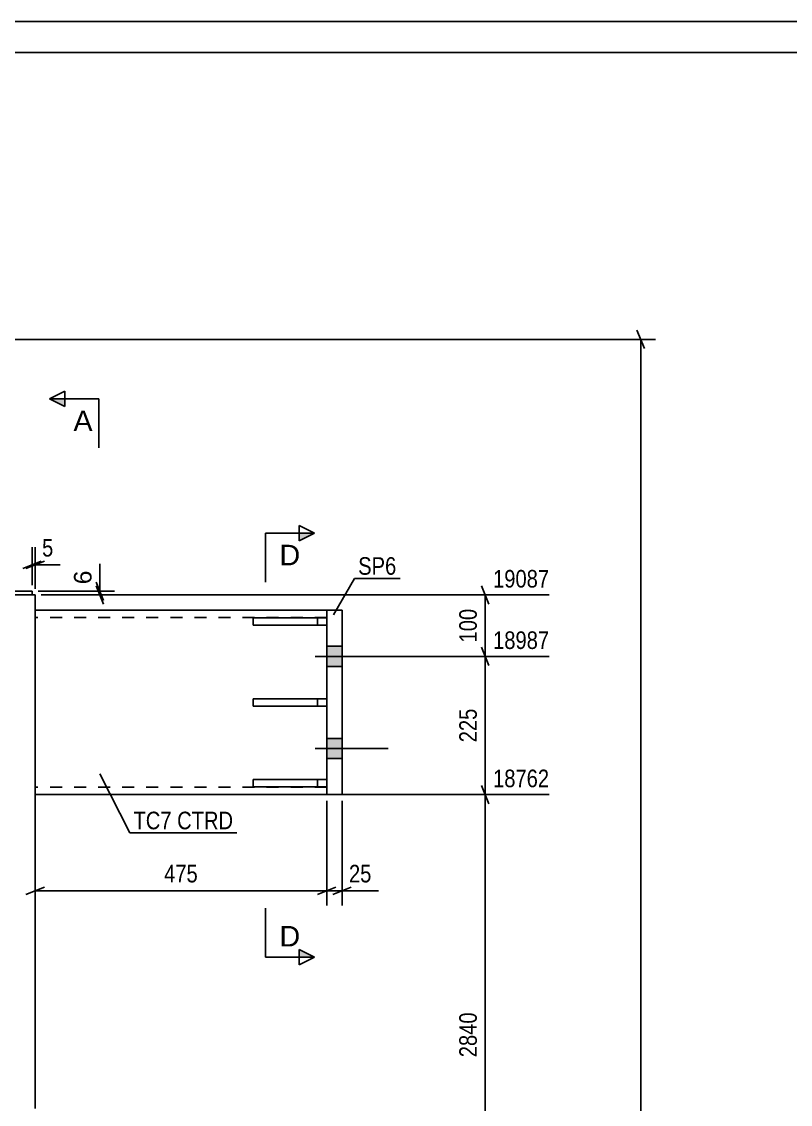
# Model space of a CAD drawing. Header units: millimetres. Extents: x -214 to 627, y -250 to 344.
# Drawn here: x 47.8 to 173, y 167.3 to 343.5 of the extents above; entities that cross this region are included whole.
import ezdxf

# ---------------------------------------------------------------- set-up
doc = ezdxf.new("R2010")
doc.units = ezdxf.units.MM
doc.linetypes.add('DXK_LINE_DOT2', pattern=[3.9198, 1.9599, -1.9599])
doc.styles.add('Arial', font='ARIAL.TTF', dxfattribs={"height": 0.2})
doc.styles.add('Arial Narrow', font='ARIALN.TTF', dxfattribs={"height": 0.2})

# ---------------------------------------------------------------- blocks, each defined once
blk = doc.blocks.new('Unknown-284856835-1134')
at = {"color": 5, "linetype": 'Continuous'}
for p, q in [((627.14, 343.54), (-213.86, 343.54)), ((622.14, 338.54), (-208.86, 338.54))]:
    blk.add_line(p, q, dxfattribs=at)
blk = doc.blocks.new('Part-284856835-4257 - 4104')
at = {"color": 2, "linetype": 'Continuous'}
for p, q in [((97.5, 247.72), (97.5, 217.72)), ((100, 247.72), (97.5, 247.72)), ((100, 217.72), (100, 247.72)), ((97.5, 217.72), (100, 217.72))]:
    blk.add_line(p, q, dxfattribs=at)
blk = doc.blocks.new('Part-284856835-4194 - 4104')
at = {"color": 2, "linetype": 'Continuous'}
for p, q in [((97.5, 247.72), (50, 247.72)), ((97.5, 217.72), (50, 217.72))]:
    blk.add_line(p, q, dxfattribs=at)
at = {"color": 7, "linetype": 'DXK_LINE_DOT2'}
for p, q in [((50, 247.72), (50, 217.72)), ((97.5, 217.72), (97.5, 247.72)), ((97.5, 246.52), (50, 246.52)), ((97.5, 218.92), (50, 218.92))]:
    blk.add_line(p, q, dxfattribs=at)
blk = doc.blocks.new('Part-284856835-4223 - 4104')
at = {"color": 7, "linetype": 'DXK_LINE_DOT2'}
for p, q in [((97.5, 233.32), (85.5, 233.32)), ((85.5, 233.32), (85.5, 232.12)), ((96, 232.12), (96, 233.32)), ((97.5, 232.12), (97.5, 233.32)), ((85.5, 232.12), (97.5, 232.12))]:
    blk.add_line(p, q, dxfattribs=at)
blk = doc.blocks.new('Part-284856835-4224 - 4104')
at = {"color": 7, "linetype": 'DXK_LINE_DOT2'}
for p, q in [((97.5, 220.17), (85.5, 220.17)), ((85.5, 220.17), (85.5, 218.97)), ((85.5, 218.97), (97.5, 218.97)), ((96, 220.17), (96, 218.97)), ((97.5, 218.97), (97.5, 220.17))]:
    blk.add_line(p, q, dxfattribs=at)
blk = doc.blocks.new('Part-284856835-4225 - 4104')
at = {"color": 2, "linetype": 'Continuous'}
for p, q in [((85.5, 245.33), (85.5, 246.47)), ((97.5, 246.47), (85.5, 246.47)), ((85.5, 245.27), (85.5, 245.32)), ((97.5, 245.27), (85.5, 245.27)), ((97.5, 246.47), (97.5, 245.27))]:
    blk.add_line(p, q, dxfattribs=at)
at = {"color": 7, "linetype": 'DXK_LINE_DOT2'}
for p, q in [((85.5, 245.32), (85.5, 245.33)), ((96, 245.27), (96, 246.47)), ((97.5, 246.47), (97.5, 246.47)), ((97.5, 246.47), (97.5, 246.47)), ((97.5, 245.27), (97.5, 245.27)), ((97.5, 245.27), (97.5, 245.27))]:
    blk.add_line(p, q, dxfattribs=at)
blk = doc.blocks.new('Part-284856835-4226 - 4104')
at = {"color": 2, "linetype": 'Continuous'}
for p, q in [((85.5, 232.12), (85.5, 233.32)), ((97.5, 233.32), (85.5, 233.32)), ((97.5, 233.32), (97.5, 232.12)), ((97.5, 232.12), (85.5, 232.12))]:
    blk.add_line(p, q, dxfattribs=at)
at = {"color": 7, "linetype": 'DXK_LINE_DOT2'}
for p, q in [((96, 232.12), (96, 233.32)), ((97.5, 233.32), (97.5, 233.32)), ((97.5, 233.32), (97.5, 233.32)), ((97.5, 232.12), (97.5, 232.12)), ((97.5, 232.12), (97.5, 232.12))]:
    blk.add_line(p, q, dxfattribs=at)
blk = doc.blocks.new('Part-284856835-4227 - 4104')
at = {"color": 2, "linetype": 'Continuous'}
for p, q in [((85.5, 220.12), (85.5, 220.17)), ((97.5, 220.17), (85.5, 220.17)), ((85.5, 220.12), (85.5, 218.97)), ((97.5, 218.97), (85.5, 218.97)), ((97.5, 220.17), (97.5, 218.97))]:
    blk.add_line(p, q, dxfattribs=at)
at = {"color": 7, "linetype": 'DXK_LINE_DOT2'}
for p, q in [((85.5, 220.12), (85.5, 220.12)), ((96, 218.97), (96, 220.17)), ((97.5, 220.17), (97.5, 220.17)), ((97.5, 220.17), (97.5, 220.17)), ((97.5, 218.97), (97.5, 218.97)), ((97.5, 218.97), (97.5, 218.97))]:
    blk.add_line(p, q, dxfattribs=at)
blk = doc.blocks.new('Bolt-284856835-4306 - 4104')
at = {"linetype": 'Continuous'}
for points in [[(97.5, 241.87), (97.5, 238.57), (100, 238.57), (100, 241.87)], [(97.5, 241.87), (97.5, 238.57), (100, 238.57), (100, 241.87)], [(97.5, 226.87), (97.5, 223.57), (100, 223.57), (100, 226.87)], [(97.5, 226.87), (97.5, 223.57), (100, 223.57), (100, 226.87)]]:
    blk.add_hatch(color=1, dxfattribs=at).paths.add_polyline_path(points)
at = {"color": 1, "linetype": 'Continuous'}
for p, q in [((97.5, 241.87), (100, 241.87)), ((97.5, 241.87), (100, 241.87)), ((95.6, 240.22), (107.5, 240.22)), ((95.6, 240.22), (107.5, 240.22)), ((97.5, 238.57), (100, 238.57)), ((97.5, 238.57), (100, 238.57)), ((97.5, 226.87), (100, 226.87)), ((97.5, 226.87), (100, 226.87)), ((95.6, 225.22), (107.5, 225.22)), ((95.6, 225.22), (107.5, 225.22)), ((97.5, 223.57), (100, 223.57)), ((97.5, 223.57), (100, 223.57))]:
    blk.add_line(p, q, dxfattribs=at)
blk = doc.blocks.new('Part-284856835-4308 - 4104')
at = {"color": 7, "linetype": 'DXK_LINE_DOT2'}
blk.add_line((49.5, 250.22), (45.2, 250.22), dxfattribs=at)
at = {"color": 2, "linetype": 'Continuous'}
for q in [(49.5, 250.22), (50, 166.61)]:
    blk.add_line((50, 250.22), q, dxfattribs=at)
blk = doc.blocks.new('Part-284856835-4320 - 4104')
at = {"color": 7, "linetype": 'DXK_LINE_DOT2'}
for p, q in [((97.5, 246.47), (85.5, 246.47)), ((85.5, 246.47), (85.5, 245.27)), ((85.5, 245.27), (97.5, 245.27)), ((96, 246.47), (96, 245.27)), ((97.5, 245.27), (97.5, 246.47))]:
    blk.add_line(p, q, dxfattribs=at)
blk = doc.blocks.new('Part-284856835-4338 - 4104')
at = {"color": 2, "linetype": 'Continuous'}
for p, q in [((-49.5, 250.82), (-14.85, 250.82)), ((-49.5, 250.82), (-49.5, 250.22)), ((49.5, 250.82), (15.15, 250.82)), ((49.5, 250.82), (49.5, 250.22)), ((-49.5, 250.22), (-47.24, 250.22)), ((49.5, 250.22), (47.24, 250.22))]:
    blk.add_line(p, q, dxfattribs=at)
at = {"color": 7, "linetype": 'DXK_LINE_DOT2'}
for p, q in [((15.15, 250.82), (-14.85, 250.82)), ((47.24, 250.22), (-47.24, 250.22))]:
    blk.add_line(p, q, dxfattribs=at)
blk = doc.blocks.new('StraightDimension-284856835-4846 - 4104')
at = {"color": 7, "linetype": 'Continuous'}
for p, q in [((123.89, 216.22), (122.69, 219.22)), ((98.5, 217.72), (133.73, 217.72)), ((123.29, 139.51), (123.29, 217.72)), ((122.69, 141.01), (123.89, 138.01)), ((104.21, 139.51), (133.73, 139.51))]:
    blk.add_line(p, q, dxfattribs=at)
at = {"color": 0, "linetype": 'Continuous'}
blk.add_wipeout([(134.33, 218.32), (134.33, 222.52), (123.99, 222.52), (123.99, 218.32)], dxfattribs=at)
at = {"color": 0}
blk.add_wipeout([(122.54, 182.87), (118.34, 182.87), (118.34, 174.36), (122.54, 174.36)], dxfattribs=at)
at = {"color": 3, "linetype": 'Continuous', "style": 'Arial Narrow'}
blk.add_text('18762', height=2.863, dxfattribs=at).set_placement((124.59, 218.92))
at = {"color": 3, "style": 'Arial Narrow'}
blk.add_text('2840', height=2.863, rotation=90.0002, dxfattribs=at).set_placement((121.94, 174.96))
blk = doc.blocks.new('StraightDimension-284856835-4905 - 4104')
at = {"color": 7, "linetype": 'Continuous'}
for p, q in [((59.94, 252.32), (61.14, 249.32)), ((50.5, 250.82), (62.94, 250.82)), ((61.14, 248.72), (59.94, 251.72)), ((60.54, 250.22), (60.54, 250.82)), ((51, 250.22), (62.94, 250.22))]:
    blk.add_line(p, q, dxfattribs=at)
at = {"color": 0}
blk.add_wipeout([(59.79, 254.77), (55.59, 254.77), (55.59, 251.35), (59.79, 251.35)], dxfattribs=at)
at = {"color": 7, "linetype": 'Continuous'}
blk.add_line((60.54, 250.82), (60.54, 255.3), dxfattribs=at)
blk.add_line((60.54, 250.82), (60.54, 255.3), dxfattribs=at)
at = {"color": 3, "style": 'Arial'}
blk.add_text('6', height=2.87, rotation=90.0002, dxfattribs=at).set_placement((59.19, 251.95))
blk = doc.blocks.new('StraightDimension-284856835-4830 - 4104')
at = {"color": 7, "linetype": 'Continuous'}
for p, q in [((122.69, 251.72), (123.89, 248.72)), ((51, 250.22), (133.73, 250.22)), ((123.29, 240.22), (123.29, 250.22)), ((123.89, 238.72), (122.69, 241.72)), ((104.21, 240.22), (133.73, 240.22))]:
    blk.add_line(p, q, dxfattribs=at)
at = {"color": 0, "linetype": 'Continuous'}
blk.add_wipeout([(134.33, 250.82), (134.33, 255.02), (123.99, 255.02), (123.99, 250.82)], dxfattribs=at)
at = {"color": 0}
blk.add_wipeout([(122.54, 248.57), (118.34, 248.57), (118.34, 241.88), (122.54, 241.88)], dxfattribs=at)
at = {"color": 3, "linetype": 'Continuous', "style": 'Arial Narrow'}
blk.add_text('19087', height=2.863, dxfattribs=at).set_placement((124.59, 251.42))
at = {"color": 3, "style": 'Arial Narrow'}
blk.add_text('100', height=2.863, rotation=90.0002, dxfattribs=at).set_placement((121.94, 242.48))
blk = doc.blocks.new('StraightDimension-284856835-4542 - 4104')
at = {"color": 7, "linetype": 'Continuous'}
for p, q in [((49.5, 251.82), (49.5, 257.97)), ((50, 251.22), (50, 257.97)), ((48, 254.52), (51, 255.72)), ((51.5, 255.72), (48.5, 254.52)), ((49.5, 255.12), (50, 255.12))]:
    blk.add_line(p, q, dxfattribs=at)
at = {"color": 0}
blk.add_wipeout([(53.55, 255.87), (53.55, 260.07), (50.53, 260.07), (50.53, 255.87)], dxfattribs=at)
at = {"color": 7, "linetype": 'Continuous'}
blk.add_line((50, 255.12), (54.08, 255.12), dxfattribs=at)
blk.add_line((50, 255.12), (54.08, 255.12), dxfattribs=at)
at = {"color": 3, "style": 'Arial Narrow'}
blk.add_text('5', height=2.86, dxfattribs=at).set_placement((51.13, 256.47))
blk = doc.blocks.new('StraightDimension-284856835-4812 - 4104')
at = {"color": 7, "linetype": 'Continuous'}
for p, q in [((149.23, 290.32), (148.03, 293.32)), ((6.15, 291.82), (151.03, 291.82)), ((148.63, -2.5), (148.63, 291.82))]:
    blk.add_line(p, q, dxfattribs=at)
blk = doc.blocks.new('StraightDimension-284856835-4839 - 4104')
at = {"color": 7, "linetype": 'Continuous'}
for p, q in [((123.89, 238.72), (122.69, 241.72)), ((104.21, 240.22), (133.73, 240.22)), ((123.29, 217.72), (123.29, 240.22)), ((122.69, 219.22), (123.89, 216.22)), ((98.5, 217.72), (133.73, 217.72))]:
    blk.add_line(p, q, dxfattribs=at)
at = {"color": 0, "linetype": 'Continuous'}
blk.add_wipeout([(134.33, 240.82), (134.33, 245.02), (123.99, 245.02), (123.99, 240.82)], dxfattribs=at)
at = {"color": 0}
blk.add_wipeout([(122.54, 232.32), (118.34, 232.32), (118.34, 225.63), (122.54, 225.63)], dxfattribs=at)
at = {"color": 3, "linetype": 'Continuous', "style": 'Arial Narrow'}
blk.add_text('18987', height=2.863, dxfattribs=at).set_placement((124.59, 241.42))
at = {"color": 3, "style": 'Arial Narrow'}
blk.add_text('225', height=2.863, rotation=90.0002, dxfattribs=at).set_placement((121.94, 226.23))
blk = doc.blocks.new('StraightDimension-284856835-9325 - 4104')
at = {"color": 7, "linetype": 'Continuous'}
for p, q in [((97.5, 216.72), (97.5, 199.67)), ((100, 216.72), (100, 199.67)), ((96, 201.47), (99, 202.67)), ((97.5, 202.07), (100, 202.07)), ((101.5, 202.67), (98.5, 201.47))]:
    blk.add_line(p, q, dxfattribs=at)
at = {"color": 0}
blk.add_wipeout([(105.38, 202.82), (105.38, 207.02), (100.52, 207.02), (100.52, 202.82)], dxfattribs=at)
at = {"color": 7, "linetype": 'Continuous'}
blk.add_line((100, 202.07), (105.91, 202.07), dxfattribs=at)
blk.add_line((100, 202.07), (105.91, 202.07), dxfattribs=at)
at = {"color": 3, "style": 'Arial Narrow'}
blk.add_text('25', height=2.863, dxfattribs=at).set_placement((101.12, 203.42))
blk = doc.blocks.new('StraightDimension-284856835-9326 - 4104')
at = {"color": 7, "linetype": 'Continuous'}
for p, q in [((50, 216.72), (50, 199.67)), ((97.5, 216.72), (97.5, 199.67)), ((51.5, 202.67), (48.5, 201.47)), ((50, 202.07), (97.5, 202.07)), ((96, 201.47), (99, 202.67))]:
    blk.add_line(p, q, dxfattribs=at)
at = {"color": 0}
blk.add_wipeout([(77.09, 202.82), (77.09, 207.02), (70.41, 207.02), (70.41, 202.82)], dxfattribs=at)
at = {"color": 3, "style": 'Arial Narrow'}
blk.add_text('475', height=2.863, dxfattribs=at).set_placement((71.01, 203.42))
blk = doc.blocks.new('SectionMark-284856835-4944 - 4104')
at = {"color": 6, "linetype": 'Continuous'}
for p, q in [((93, 261.54), (95.5, 260.29)), ((87.5, 260.29), (87.5, 252.29)), ((87.5, 260.29), (95.5, 260.29)), ((87.5, 191.24), (87.5, 199.24)), ((87.5, 191.24), (95.5, 191.24)), ((95.5, 191.24), (93, 189.99))]:
    blk.add_line(p, q, dxfattribs=at)
at = {"color": 0, "linetype": 'Continuous'}
for points in [[(93.17, 255.04), (93.17, 258.54), (88.5, 258.54), (88.5, 255.04)], [(93.17, 192.99), (93.17, 196.49), (88.5, 196.49), (88.5, 192.99)]]:
    blk.add_wipeout(points, dxfattribs=at)
at = {"linetype": 'Continuous'}
for points in [[(93, 259.04), (93, 260.29), (95.5, 260.29)], [(93, 191.24), (93, 192.49), (95.5, 191.24)]]:
    blk.add_hatch(color=6, dxfattribs=at).paths.add_polyline_path(points)
at = {"color": 6, "linetype": 'Continuous'}
for p, q in [((93, 259.04), (93, 261.54)), ((95.5, 260.29), (93, 259.04)), ((95.5, 191.24), (93, 192.49)), ((93, 192.49), (93, 189.99))]:
    blk.add_line(p, q, dxfattribs=at)
at = {"color": 3, "linetype": 'Continuous', "style": 'Arial'}
for p in [(88.5, 255.04), (88.5, 192.99)]:
    blk.add_text(' D', height=3.343, dxfattribs=at).set_placement(p)
blk = doc.blocks.new('Mark-284856835-4190 - 4104')
at = {"color": 0}
for points in [[(72.23, 212.07), (72.23, 215.07), (66.02, 215.07), (66.02, 212.07)], [(82.26, 212.07), (82.26, 215.07), (73.13, 215.07), (73.13, 212.07)]]:
    blk.add_wipeout(points, dxfattribs=at)
for points in [[(72.23, 212.07), (72.23, 215.07), (66.02, 215.07), (66.02, 212.07)], [(82.26, 212.07), (82.26, 215.07), (73.13, 215.07), (73.13, 212.07)]]:
    blk.add_wipeout(points, dxfattribs=at)
at = {"color": 30, "linetype": 'Continuous'}
for p, q in [((60.51, 221.08), (65.42, 211.47)), ((65.42, 211.47), (82.86, 211.47))]:
    blk.add_line(p, q, dxfattribs=at)
at = {"color": 3, "style": 'Arial Narrow'}
for s, p in [('TC7', (66.02, 212.07)), ('CTRD', (73.13, 212.07))]:
    blk.add_text(s, height=2.863, dxfattribs=at).set_placement(p)
blk = doc.blocks.new('Mark-284856835-4253 - 4104')
at = {"color": 0}
blk.add_wipeout([(108.83, 253.5), (108.83, 256.5), (102.62, 256.5), (102.62, 253.5)], dxfattribs=at)
blk.add_wipeout([(108.83, 253.5), (108.83, 256.5), (102.62, 256.5), (102.62, 253.5)], dxfattribs=at)
at = {"color": 30, "linetype": 'Continuous'}
for p, q in [((98.59, 246.96), (102.02, 252.9)), ((102.02, 252.9), (109.43, 252.9))]:
    blk.add_line(p, q, dxfattribs=at)
at = {"color": 3, "style": 'Arial Narrow'}
blk.add_text('SP6', height=2.863, dxfattribs=at).set_placement((102.62, 253.5))
blk = doc.blocks.new('SectionMark-284856835-4948 - 4104')
at = {"linetype": 'Continuous'}
blk.add_hatch(color=6, dxfattribs=at).paths.add_polyline_path([(54.85, 282.15), (54.85, 280.9), (52.35, 282.15)])
at = {"color": 6, "linetype": 'Continuous'}
for p, q in [((52.35, 282.15), (54.85, 283.4)), ((60.35, 282.15), (52.35, 282.15)), ((52.35, 282.15), (54.85, 280.9)), ((54.85, 280.9), (54.85, 283.4)), ((60.35, 282.15), (60.35, 274.15))]:
    blk.add_line(p, q, dxfattribs=at)
at = {"color": 0, "linetype": 'Continuous'}
blk.add_wipeout([(59.35, 276.9), (59.35, 280.4), (56.24, 280.4), (56.24, 276.9)], dxfattribs=at)
at = {"color": 3, "linetype": 'Continuous', "style": 'Arial'}
blk.add_text('A', height=3.34, rotation=-0.0115, dxfattribs=at).set_placement((56.24, 276.9))

msp = doc.modelspace()

# ---------------------------------------------------------------- block references
for name in ['Unknown-284856835-1134', 'Part-284856835-4308 - 4104', 'Part-284856835-4338 - 4104', 'Part-284856835-4194 - 4104', 'Part-284856835-4257 - 4104', 'Part-284856835-4225 - 4104', 'Part-284856835-4320 - 4104', 'Bolt-284856835-4306 - 4104', 'Part-284856835-4223 - 4104', 'Part-284856835-4226 - 4104', 'Part-284856835-4224 - 4104', 'Part-284856835-4227 - 4104']:
    msp.add_blockref(name, (0, 0))

# ---------------------------------------------------------------- next in the draw order: block references
for name in ['StraightDimension-284856835-4905 - 4104', 'StraightDimension-284856835-4846 - 4104']:
    msp.add_blockref(name, (0, 0))

# ---------------------------------------------------------------- next in the draw order: block references
msp.add_blockref('StraightDimension-284856835-4830 - 4104', (0, 0))

# ---------------------------------------------------------------- next in the draw order: block references
msp.add_blockref('StraightDimension-284856835-4542 - 4104', (0, 0))

# ---------------------------------------------------------------- next in the draw order: block references
msp.add_blockref('StraightDimension-284856835-4812 - 4104', (0, 0))

# ---------------------------------------------------------------- next in the draw order: block references
for name in ['Mark-284856835-4253 - 4104', 'StraightDimension-284856835-4839 - 4104']:
    msp.add_blockref(name, (0, 0))

# ---------------------------------------------------------------- next in the draw order: block references
msp.add_blockref('StraightDimension-284856835-9325 - 4104', (0, 0))

# ---------------------------------------------------------------- next in the draw order: block references
msp.add_blockref('StraightDimension-284856835-9326 - 4104', (0, 0))

# ---------------------------------------------------------------- next in the draw order: block references
for name in ['SectionMark-284856835-4944 - 4104', 'Mark-284856835-4190 - 4104']:
    msp.add_blockref(name, (0, 0))

# ---------------------------------------------------------------- next in the draw order: block references
msp.add_blockref('SectionMark-284856835-4948 - 4104', (0, 0))

doc.saveas('drawing.dxf')
